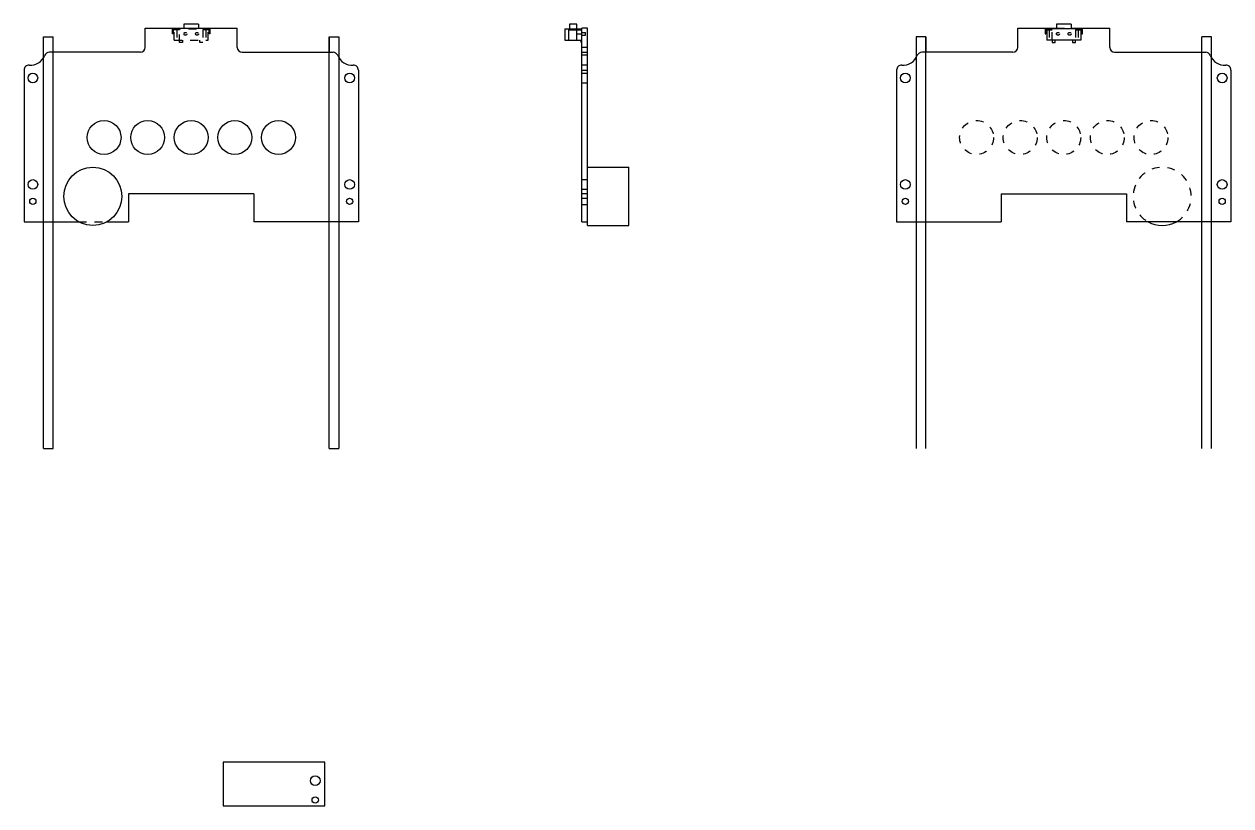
# Model space of a CAD drawing. Header units: millimetres. Extents: x 314 to 590, y -134 to 215.
# Drawn here: x 338.5 to 587.6, y -134.1 to 27.4 of the extents above; entities that cross this region are included whole.
import ezdxf

# ---------------------------------------------------------------- set-up
doc = ezdxf.new("R2010")
doc.units = ezdxf.units.MM
doc.header["$LTSCALE"] = 16.335
doc.linetypes.add('HIDDEN', pattern=[0.2, 0.1, -0.1])
doc.linetypes.add('PHANTOM', pattern=[0.8, 0.45, -0.05, 0.1, -0.05, 0.1, -0.05])
doc.layers.get('0').update_dxf_attribs({"linetype": 'CONTINUOUS'})
doc.layers.add('DEFAULT_2', color=8, linetype='HIDDEN')

msp = doc.modelspace()

# ---------------------------------------------------------------- linework, layer by layer
at = {"color": 7, "linetype": 'Continuous'}
for p, q in [((363.52, 22.56), (363.52, 26.56)), ((363.52, 26.56), (382.52, 26.56)), ((371.52, 27.36), (371.52, 26.56)), ((374.52, 27.36), (371.52, 27.36)), ((374.52, 27.36), (374.52, 26.56)), ((382.52, 22.56), (382.52, 26.56)), ((450.13, 26.36), (450.13, 24.06)), ((450.13, 26.36), (453.63, 26.36)), ((450.93, 26.21), (450.93, 24.06)), ((450.93, 26.21), (452.63, 26.21)), ((451.13, 27.36), (451.13, 26.36)), ((452.63, 27.36), (451.13, 27.36)), ((452.63, 24.06), (452.63, 27.36)), ((452.63, 25.36), (453.63, 25.36)), ((453.63, -13.44), (453.63, 26.56)), ((454.83, 26.56), (453.63, 26.56)), ((454.83, -14.2), (454.83, 26.56)), ((543.64, 22.56), (543.64, 26.56)), ((543.64, 26.56), (551.64, 26.56)), ((549.29, 26.36), (549.29, 25.36)), ((556.99, 26.36), (549.29, 26.36)), ((549.29, 25.36), (549.44, 25.36)), ((549.44, 25.36), (549.44, 26.21)), ((549.44, 26.21), (549.64, 26.21)), ((549.64, 26.36), (549.64, 24.06)), ((551.64, 27.36), (551.64, 26.36)), ((554.64, 27.36), (551.64, 27.36)), ((554.64, 27.36), (554.64, 26.36)), ((554.64, 26.56), (562.64, 26.56)), ((556.64, 26.36), (556.64, 24.06)), ((556.64, 26.21), (556.84, 26.21)), ((556.84, 26.21), (556.84, 25.36)), ((556.84, 25.36), (556.99, 25.36)), ((556.99, 25.36), (556.99, 26.36)), ((562.64, 22.56), (562.64, 26.56)), ((450.13, 24.06), (453.48, 24.06)), ((453.48, 23.56), (453.48, 24.06)), ((453.48, 23.56), (453.63, 23.56)), ((556.64, 24.06), (549.64, 24.06)), ((550.74, 24.06), (550.74, 23.56)), ((550.74, 23.56), (551.34, 23.56)), ((551.34, 23.56), (551.34, 24.06)), ((554.94, 24.06), (554.94, 23.56)), ((554.94, 23.56), (555.54, 23.56)), ((555.54, 23.56), (555.54, 24.06)), ((362.52, 21.56), (343.72, 21.56)), ((383.52, 21.56), (402.32, 21.56)), ((453.63, 21.56), (454.83, 21.56)), ((542.64, 21.56), (523.83, 21.56)), ((563.64, 21.56), (582.44, 21.56)), ((338.52, 17.87), (338.52, -13.44)), ((407.52, 17.87), (407.52, -13.44)), ((454.83, 18.87), (453.63, 18.87)), ((518.64, 17.87), (518.64, -13.44)), ((587.64, 17.87), (587.64, -13.44)), ((454.83, -2.2), (463.33, -2.2)), ((463.33, -14.2), (463.33, -2.2)), ((385.97, -7.7), (360.07, -7.7)), ((360.07, -7.7), (360.07, -13.44)), ((385.97, -7.7), (385.97, -13.44)), ((540.19, -7.7), (566.09, -7.7)), ((540.19, -7.7), (540.19, -13.44)), ((566.09, -7.7), (566.09, -13.44)), ((338.52, -13.44), (349.78, -13.44)), ((355.62, -13.44), (360.07, -13.44)), ((407.52, -13.44), (385.97, -13.44)), ((453.63, -13.44), (454.83, -13.44)), ((454.83, -14.2), (463.33, -14.2)), ((518.64, -13.44), (540.19, -13.44)), ((587.64, -13.44), (566.09, -13.44)), ((379.61, -125.06), (379.61, -134.06)), ((400.61, -125.06), (379.61, -125.06)), ((400.61, -134.06), (400.61, -125.06)), ((379.61, -134.06), (400.61, -134.06))]:
    msp.add_line(p, q, dxfattribs=at)
at = {"color": 6, "linetype": 'Continuous'}
for p, q in [((342.52, 20.4), (342.52, 24.75)), ((342.52, 24.75), (344.52, 24.75)), ((344.52, -60.25), (344.52, 24.75)), ((344.52, 21.56), (344.52, 24.75)), ((401.52, 24.75), (401.52, 21.56)), ((401.52, -60.25), (401.52, 24.75)), ((401.52, 24.75), (403.52, 24.75)), ((403.52, 24.75), (403.52, -60.25)), ((522.64, 24.75), (522.64, -60.25)), ((524.64, 24.75), (522.64, 24.75)), ((524.64, 24.75), (524.64, 21.56)), ((524.64, -60.25), (524.64, 24.75)), ((581.64, -60.25), (581.64, 24.75)), ((581.64, 21.56), (581.64, 24.75)), ((583.64, 24.75), (581.64, 24.75)), ((583.64, 20.4), (583.64, 24.75)), ((342.52, -13.44), (342.52, 20.4)), ((583.64, -13.44), (583.64, 20.4)), ((342.52, -60.25), (342.52, -13.44)), ((583.64, -60.25), (583.64, -13.44)), ((342.52, -60.25), (344.52, -60.25)), ((401.52, -60.25), (403.52, -60.25))]:
    msp.add_line(p, q, dxfattribs=at)
at = {"color": 7, "linetype": 'Continuous'}
for centre, radius in [((340.32, 16.25), 1), ((405.72, 16.25), 1), ((520.44, 16.25), 1), ((585.84, 16.25), 1), ((352.7, -8.2), 6), ((340.32, -5.75), 1), ((405.72, -5.75), 1), ((520.44, -5.75), 1), ((585.84, -5.75), 1), ((340.32, -9.25), 0.65), ((405.72, -9.25), 0.65), ((520.44, -9.25), 0.65), ((585.84, -9.25), 0.65), ((398.61, -128.86), 1), ((398.61, -132.86), 0.65)]:
    msp.add_circle(centre, radius, dxfattribs=at)
at = {"color": 4, "linetype": 'Continuous'}
for centre in [(355.02, 3.95), (364.02, 3.95), (373.02, 3.95), (382.02, 3.95), (391.02, 3.95)]:
    msp.add_circle(centre, 3.5, dxfattribs=at)
at = {"color": 7, "linetype": 'Continuous'}
for centre, radius, start, end in [((362.52, 22.56), 1, 270, 360), ((383.52, 22.56), 1, 180, 270), ((542.64, 22.56), 1, 270, 360), ((563.64, 22.56), 1, 180, 270), ((339.76, 22.11), 3.25, 266.7628, 338.6249), ((343.72, 20.56), 1, 90, 158.6249), ((402.32, 20.56), 1, 21.3751, 90), ((406.28, 22.11), 3.25, 201.3751, 273.2372), ((519.88, 22.11), 3.25, 266.7628, 338.6249), ((523.83, 20.56), 1, 90, 158.6249), ((582.44, 20.56), 1, 21.3751, 90), ((586.4, 22.11), 3.25, 201.3751, 273.2372), ((339.52, 17.87), 1, 86.7628, 180), ((406.52, 17.87), 1, 0, 93.2372), ((519.64, 17.87), 1, 86.7628, 180), ((586.64, 17.87), 1, 0, 93.2372), ((573.46, -8.2), 6, 240.876, 299.124)]:
    msp.add_arc(centre, radius, start, end, dxfattribs=at)
at = {"layer": 'DEFAULT_2', "color": 8, "linetype": 'HIDDEN'}
for p, q in [((369.17, 25.36), (369.17, 26.36)), ((369.17, 26.36), (376.87, 26.36)), ((369.32, 25.36), (369.17, 25.36)), ((369.32, 26.21), (369.32, 25.36)), ((370.62, 26.21), (369.32, 26.21)), ((369.52, 24.06), (369.52, 26.36)), ((370.02, 26.21), (370.02, 24.06)), ((370.62, 23.56), (370.62, 26.21)), ((371.52, 26.56), (371.52, 26.36)), ((374.52, 26.56), (374.52, 26.36)), ((375.42, 26.21), (375.42, 23.56)), ((376.72, 26.21), (375.42, 26.21)), ((376.02, 26.21), (376.02, 24.06)), ((376.52, 24.06), (376.52, 26.36)), ((376.72, 25.36), (376.72, 26.21)), ((376.87, 25.36), (376.72, 25.36)), ((376.87, 26.36), (376.87, 25.36)), ((452.63, 26.21), (453.63, 26.21)), ((453.63, 25.66), (454.43, 25.66)), ((453.63, 25.06), (454.43, 25.06)), ((454.43, 25.06), (454.43, 25.66)), ((549.64, 26.21), (550.74, 26.21)), ((550.14, 26.21), (550.14, 24.06)), ((550.74, 24.06), (550.74, 26.21)), ((551.64, 26.56), (554.64, 26.56)), ((555.54, 26.21), (555.54, 24.06)), ((555.54, 26.21), (556.64, 26.21)), ((556.14, 26.21), (556.14, 24.06)), ((369.52, 24.06), (376.52, 24.06)), ((371.22, 23.56), (370.62, 23.56)), ((371.22, 24.06), (371.22, 23.56)), ((374.82, 23.56), (374.82, 24.06)), ((375.42, 23.56), (374.82, 23.56)), ((453.48, 24.06), (453.63, 24.06)), ((454.83, 18.86), (453.63, 18.86)), ((453.63, 17.25), (454.83, 17.25)), ((453.63, 15.25), (454.83, 15.25)), ((453.63, -4.75), (454.83, -4.75)), ((453.63, -6.75), (454.83, -6.75)), ((454.83, -7.7), (453.63, -7.7)), ((453.63, -8.6), (454.83, -8.6)), ((453.63, -9.9), (454.83, -9.9)), ((349.78, -13.44), (355.62, -13.44))]:
    msp.add_line(p, q, dxfattribs=at)
at = {"layer": 'DEFAULT_2', "color": 8, "linetype": 'PHANTOM'}
for p, q in [((454.83, 22.56), (453.63, 22.56)), ((454.83, 20.93), (453.63, 20.93)), ((454.83, 18.87), (453.63, 18.87)), ((453.63, 17.87), (454.83, 17.87))]:
    msp.add_line(p, q, dxfattribs=at)
at = {"layer": 'DEFAULT_2', "color": 8, "linetype": 'HIDDEN'}
for centre, radius in [((371.82, 25.36), 0.3), ((374.22, 25.36), 0.3), ((551.94, 25.36), 0.3), ((554.34, 25.36), 0.3), ((535.14, 3.95), 3.5), ((544.14, 3.95), 3.5), ((553.14, 3.95), 3.5), ((562.14, 3.95), 3.5), ((571.14, 3.95), 3.5)]:
    msp.add_circle(centre, radius, dxfattribs=at)
msp.add_arc((573.46, -8.2), 6, 299.124, 240.876, dxfattribs=at)

doc.saveas('drawing.dxf')
